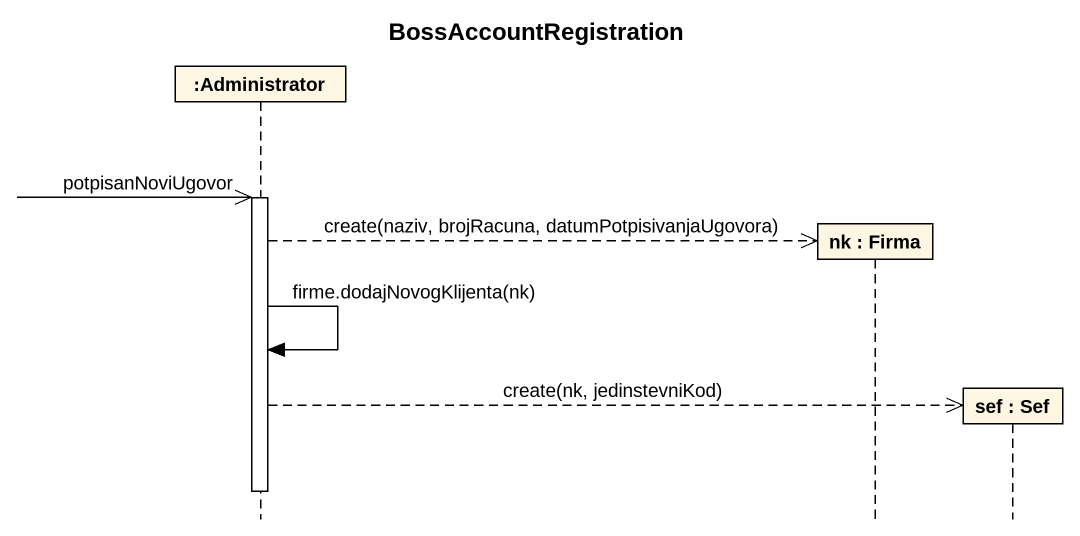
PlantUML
@startuml
title BossAccountRegistration
hide footbox
participant ":Administrator" as Administrator
participant "nk : Firma" as nk
participant "sef : Sef" as sef

Administrator ->> Administrator : potpisanNoviUgovor
activate Administrator
Administrator -->> nk ** : create(naziv, brojRacuna, datumPotpisivanjaUgovora)
Administrator -> Administrator : firme.dodajNovogKlijenta(nk)
Administrator -->> sef ** : create(nk, jedinstevniKod)
deactivate Administrator
@enduml
